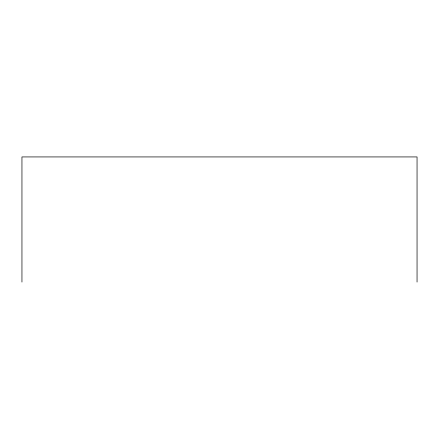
<?xml version="1.0" encoding="UTF-8"?>
<svg xmlns="http://www.w3.org/2000/svg" width="439" height="439" viewBox="0 0 439 439"><rect width="100%" height="100%" fill="white"/><g stroke="black" fill="none" stroke-linecap="round" stroke-linejoin="round"><path stroke-width="0.66" d="M417.05 282.068L417.05 156.932L21.95 156.932L21.95 282.068"/></g></svg>
